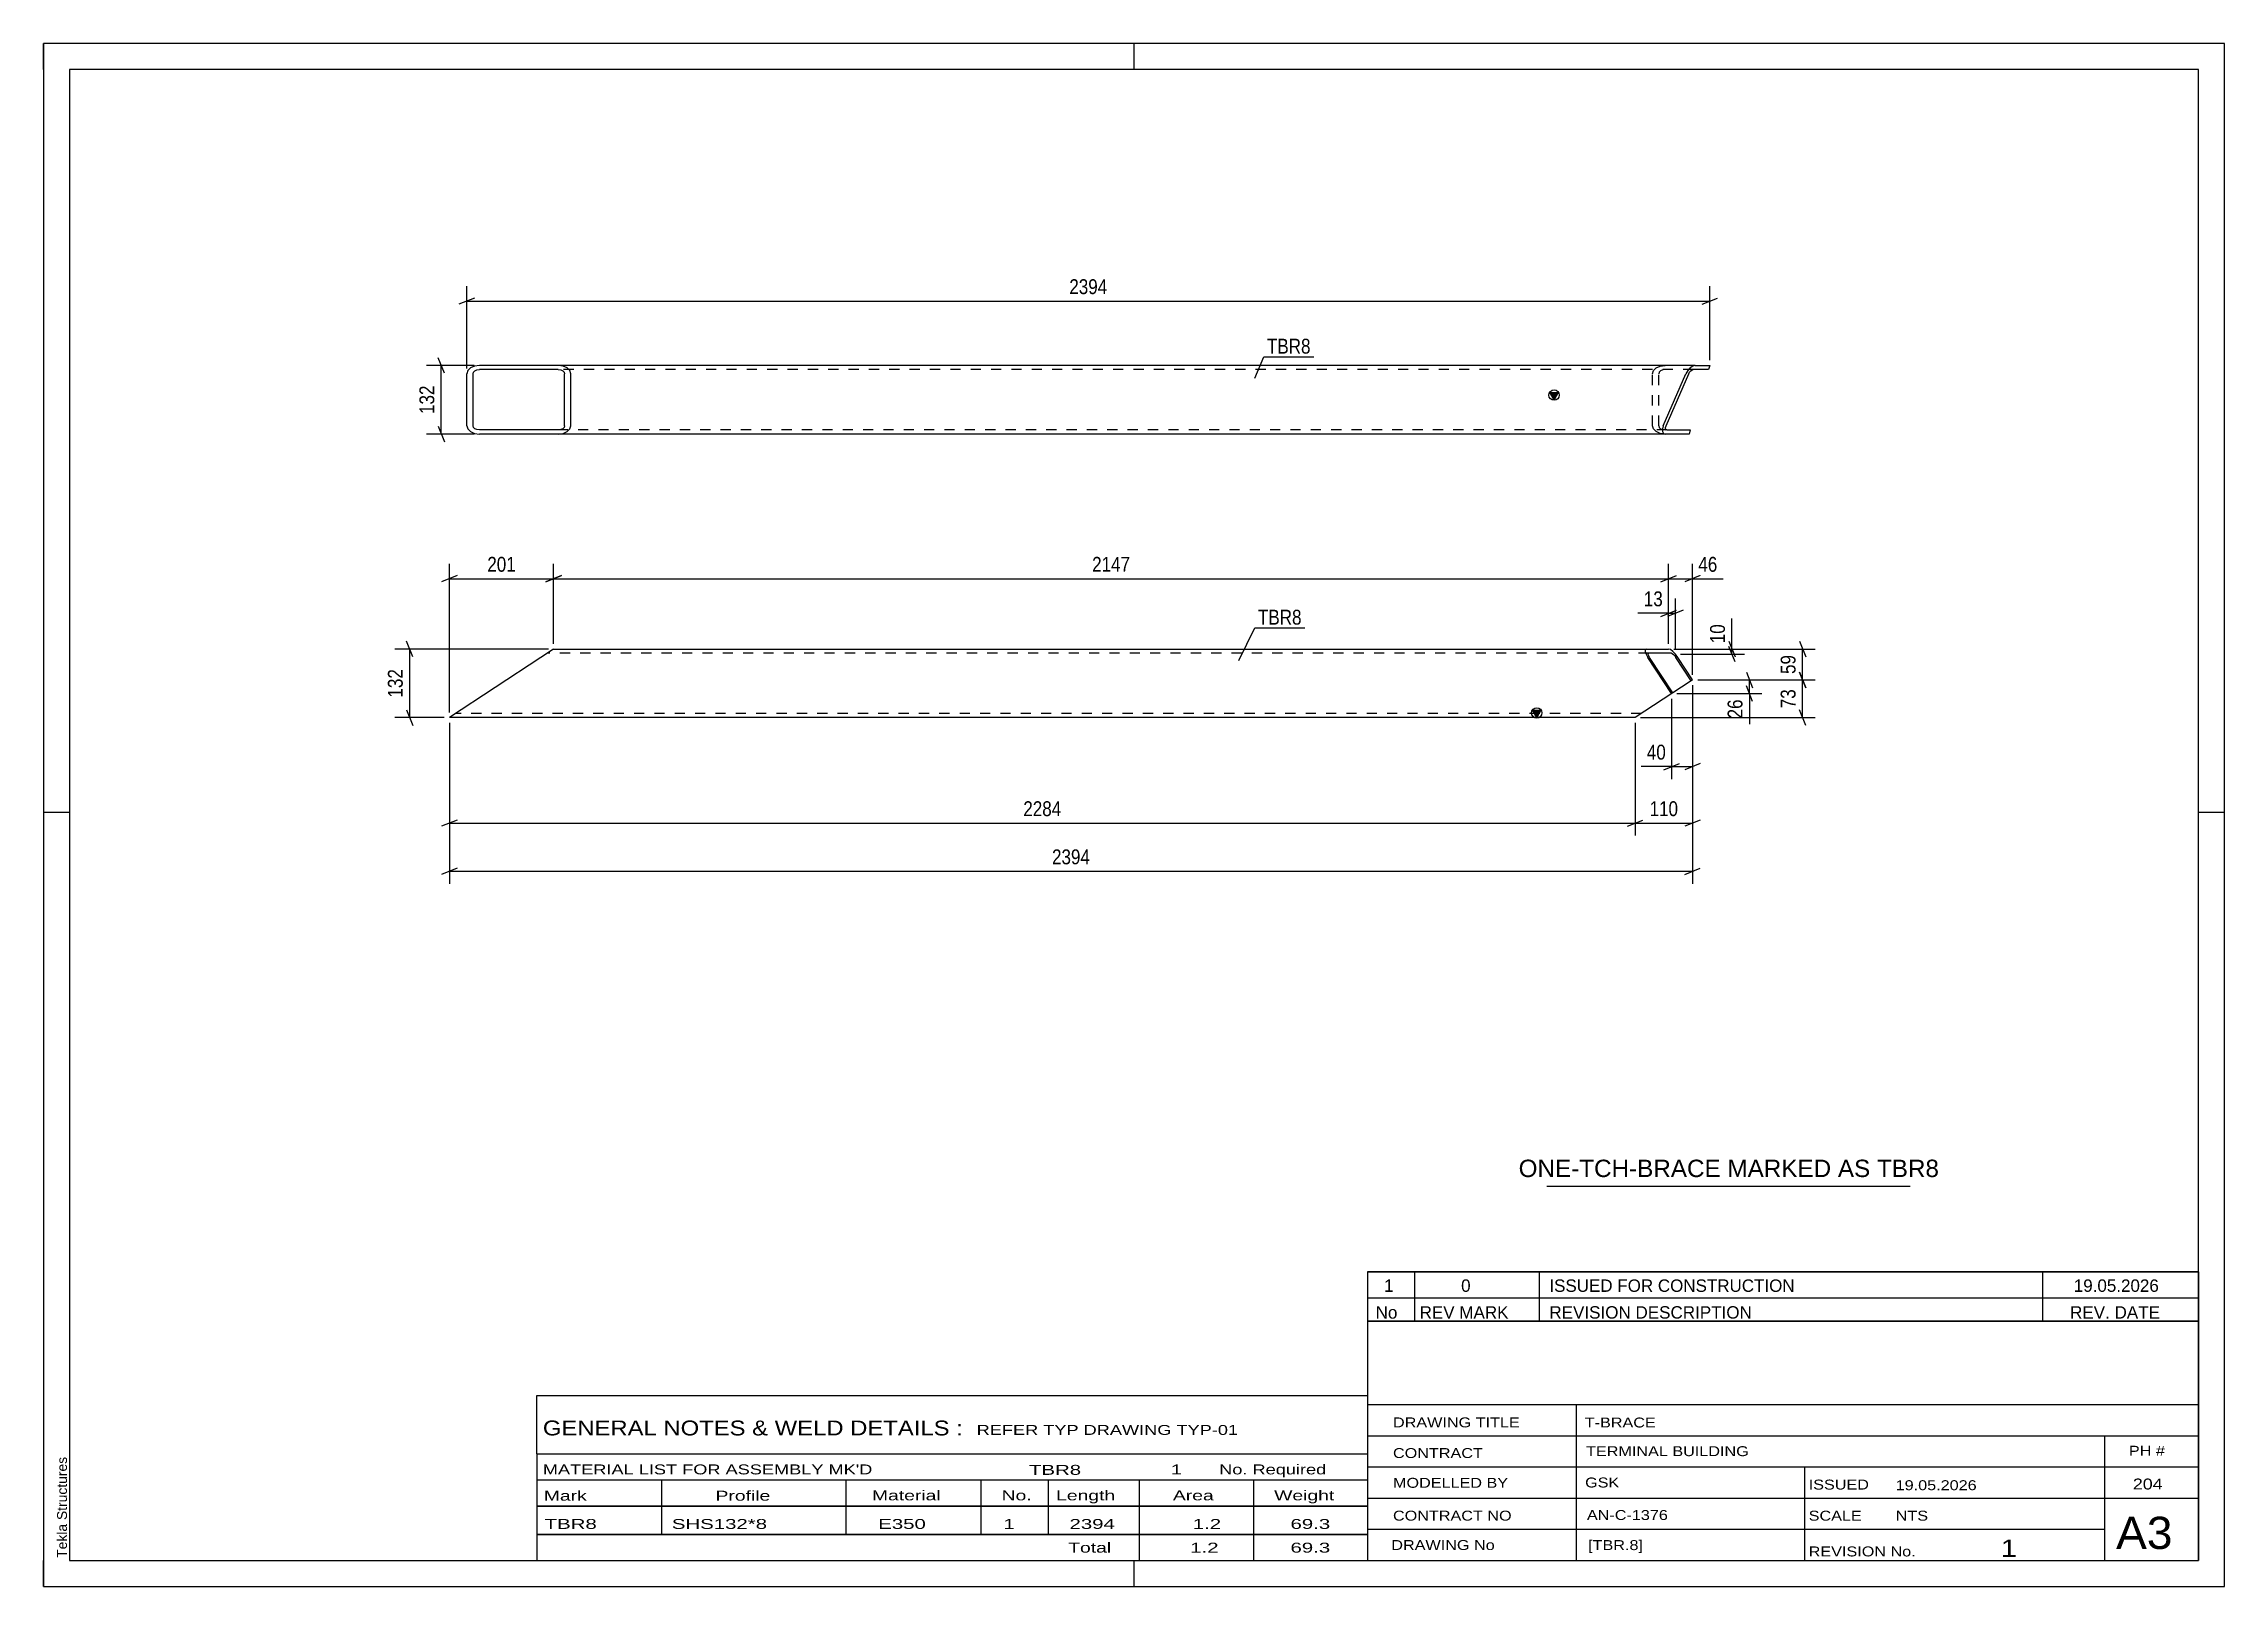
# Paper-space layout 'Layout1' of a CAD drawing. Header units: millimetres. Extents: x 0 to 420, y 0 to 297.
# The model-space entities are those that its viewports show. They can reach past a viewport. Long polylines and large blocks are cut down to what shows.
import ezdxf

# ---------------------------------------------------------------- set-up
doc = ezdxf.new("R2010")
doc.units = ezdxf.units.MM
doc.linetypes.add('DXK_LINE_DOT2', pattern=[3.9198, 1.9599, -1.9599])
doc.layers.add('Viewport layer', color=7, linetype='Continuous', plot=False)
doc.styles.add('Arial', font='ARIAL.TTF', dxfattribs={"height": 0.2})
doc.styles.add('Arial Narrow', font='ARIALN.TTF', dxfattribs={"height": 0.2})

# ---------------------------------------------------------------- blocks, each defined once
blk = doc.blocks.new('Unknown-491736734-2776')
at = {"color": 7, "linetype": 'Continuous'}
for p, q in [((255, 60.55), (415, 60.55)), ((415, 60.55), (255, 60.55)), ((255, 60.55), (255, 55.55)), ((264, 60.55), (264, 55.55)), ((288, 60.55), (288, 55.55)), ((385, 60.55), (385, 55.55)), ((415, 60.55), (415, 55.55)), ((255, 55.55), (415, 55.55)), ((255, 55.55), (255, 51.05)), ((255, 55.55), (415, 55.55)), ((264, 55.55), (264, 51.05)), ((288, 55.55), (288, 51.05)), ((385, 55.55), (385, 51.05)), ((415, 55.55), (415, 51.05)), ((415, 51.05), (255, 51.05))]:
    blk.add_line(p, q, dxfattribs=at)
at = {"color": 7, "linetype": 'Continuous', "style": 'Arial Narrow'}
for s, height, width, p in [('1', 2.39, 1.196471, (258.16, 56.7)), ('0', 2.39, 1.196471, (273, 56.7)), ('ISSUED FOR CONSTRUCTION', 2.3861, 1.196471, (290, 56.7)), ('19.05.2026', 2.386, 1.196471, (391, 56.7)), ('No', 2.386, 1.2, (256.54, 51.55)), ('REV MARK', 2.386, 1.2, (265, 51.55)), ('REVISION DESCRIPTION', 2.3861, 1.2, (290, 51.55)), ('REV. DATE', 2.386, 1.2, (390.28, 51.55))]:
    blk.add_text(s, height=height, dxfattribs=dict(at, width=width)).set_placement(p)
blk = doc.blocks.new('Unknown-491736734-1963')
at = {"color": 5, "linetype": 'Continuous'}
for p, q in [((420, 297), (0, 297)), ((0, 297), (0, 0)), ((0, 292), (0, 297)), ((210, 292), (210, 297)), ((420, 0), (420, 297)), ((415, 292), (5, 292)), ((5, 292), (5, 5)), ((415, 5), (415, 292)), ((5, 149), (0, 149)), ((420, 149), (415, 149)), ((0, 0), (0, 5)), ((5, 5), (415, 5)), ((210, 0), (210, 5)), ((0, 0), (420, 0))]:
    blk.add_line(p, q, dxfattribs=at)
at = {"color": 174, "linetype": 'Continuous', "style": 'Arial'}
blk.add_text('Tekla Structures', height=1.9102, rotation=90, dxfattribs=at).set_placement((4.5, 5.5))
blk = doc.blocks.new('Unknown-491736734-2774')
at = {"color": 7, "linetype": 'Continuous'}
for p, q in [((255, 51.05), (255, 5)), ((255, 51.05), (415, 51.05)), ((415, 51), (415, 5)), ((255, 35), (415, 35)), ((295.14, 35), (295.14, 5)), ((255, 29), (415, 29)), ((397, 5.05), (397, 28.9)), ((255, 23), (415, 23)), ((339.14, 23), (339.14, 5)), ((255, 17), (415, 17)), ((255, 11), (397, 11)), ((255, 5), (415, 5))]:
    blk.add_line(p, q, dxfattribs=at)
at = {"color": 7, "style": 'Arial Narrow'}
for s, height, width, p in [('DRAWING TITLE', 1.9089, 1.425378, (259.88, 30.61)), ('T-BRACE', 1.909, 1.425378, (296.81, 30.59)), ('CONTRACT', 1.909, 1.425378, (259.88, 24.71)), ('TERMINAL BUILDING', 1.9089, 1.425378, (297.06, 25.07)), ('MODELLED BY', 1.9089, 1.425378, (259.88, 18.98)), ('GSK', 1.909, 1.425378, (296.88, 19.04)), ('ISSUED', 1.909, 1.425378, (339.94, 18.64)), ('19.05.2026', 1.909, 1.425378, (356.69, 18.52)), ('CONTRACT NO', 1.9089, 1.425378, (259.88, 12.66)), ('AN-C-1376', 1.909, 1.425378, (297.23, 12.78)), ('SCALE', 1.909, 1.425378, (339.94, 12.65)), ('A3', 6.204, 1.25, (399.14, 7.2)), ('DRAWING No', 1.909, 1.425378, (259.56, 7)), ('[TBR.8]', 1.909, 1.425378, (297.46, 6.99)), ('1', 3.34, 1.5, (376.91, 5.68)), ('REVISION No.', 1.9089, 1.425378, (339.94, 5.77))]:
    blk.add_text(s, height=height, dxfattribs=dict(at, width=width)).set_placement(p)
at = {"color": 7, "linetype": 'Continuous', "style": 'Arial Narrow'}
for s, height, width, p in [('PH #', 1.909, 1.43, (401.6, 25.15)), ('204', 2.1, 1.43, (402.37, 18.65)), ('NTS', 1.909, 1.425378, (356.7, 12.65))]:
    blk.add_text(s, height=height, dxfattribs=dict(at, width=width)).set_placement(p)
blk = doc.blocks.new('Unknown-491736734-2775')
at = {"color": 7, "linetype": 'Continuous'}
for p, q in [((95, 36.75), (255, 36.75)), ((95, 25.5), (95, 36.75)), ((255, 36.75), (255, 25.5)), ((95, 25.5), (255, 25.5)), ((95, 25.5), (95, 20.5)), ((255, 25.5), (255, 20.5)), ((95, 20.5), (255, 20.5)), ((95, 20.5), (95, 15.5)), ((119, 20.5), (119, 15.5)), ((154.5, 20.5), (154.5, 15.5)), ((180.5, 20.5), (180.5, 15.5)), ((193.5, 20.5), (193.5, 15.5)), ((211, 20.5), (211, 15.5)), ((233, 20.5), (233, 15.5)), ((255, 20.5), (255, 15.5)), ((95, 15.5), (255, 15.5)), ((95, 15.45), (95, 10.05)), ((95, 15.45), (255, 15.45)), ((119, 15.5), (119, 10)), ((154.5, 15.5), (154.5, 10)), ((180.5, 15.5), (180.5, 10)), ((193.5, 15.5), (193.5, 10)), ((211, 15.5), (211, 10)), ((233, 15.5), (233, 10)), ((255, 15.45), (255, 10.05)), ((95, 10.05), (255, 10.05)), ((95, 10), (255, 10)), ((95, 10), (95, 5)), ((211, 10), (211, 5)), ((233, 10), (233, 5)), ((255, 10), (255, 5)), ((95, 5), (255, 5))]:
    blk.add_line(p, q, dxfattribs=at)
at = {"color": 7, "style": 'Arial Narrow'}
for s, height, width, p in [('GENERAL NOTES & WELD DETAILS :', 2.8633, 1.4, (96.15, 29.06)), ('REFER TYP DRAWING TYP-01', 1.9089, 1.6, (179.7, 29.16)), ("MATERIAL LIST FOR ASSEMBLY MK'D", 1.9089, 1.6, (96.15, 21.56)), ('TBR8', 1.909, 1.794707, (189.78, 21.47)), ('1', 1.91, 1.794707, (217.08, 21.56)), ('No. Required', 1.9089, 1.6, (226.41, 21.56)), ('Mark', 1.909, 1.7, (96.34, 16.5)), ('Profile', 1.909, 1.7, (129.41, 16.5)), ('Material', 1.909, 1.7, (159.54, 16.56)), ('No.', 1.909, 1.7, (184.5, 16.56)), ('Length', 1.909, 1.7, (195, 16.56)), ('Area', 1.909, 1.7, (217.5, 16.56)), ('Weight', 1.909, 1.7, (237, 16.56))]:
    blk.add_text(s, height=height, dxfattribs=dict(at, width=width)).set_placement(p)
at = {"color": 7, "linetype": 'Continuous', "style": 'Arial Narrow'}
for s, height, width, p in [('TBR8', 1.909, 1.794707, (96.5, 11.06)), ('SHS132*8', 1.909, 1.794707, (121, 11.06)), ('E350', 1.909, 1.794707, (160.74, 11.06)), ('1', 1.91, 1.794707, (184.86, 11.06)), ('2394', 1.909, 1.794707, (197.58, 11.06)), ('1.2', 1.909, 1.794707, (221.32, 11.06)), ('69.3', 1.909, 1.794707, (240.14, 11.06)), ('Total', 1.909, 1.7, (197.33, 6.5)), ('1.2', 1.909, 1.794707, (220.83, 6.5)), ('69.3', 1.909, 1.794707, (240.14, 6.5))]:
    blk.add_text(s, height=height, dxfattribs=dict(at, width=width)).set_placement(p)
blk = doc.blocks.new('Unknown-491736734-2777')
at = {"color": 7, "linetype": 'Continuous'}
blk.add_line((289.5, 77.05), (359.5, 77.05), dxfattribs=at)
at = {"color": 7, "style": 'Arial'}
blk.add_text('ONE-TCH-BRACE MARKED AS TBR8', height=3.3428, dxfattribs=at).set_placement((284.08, 78.8))
blk = doc.blocks.new('Part-491736734-1891 - 1805')
at = {"linetype": 'Continuous'}
blk.add_hatch(color=2, dxfattribs=at).paths.add_polyline_path([(287.57, 167.25), (286.77, 168.65), (288.37, 168.65)])
at = {"color": 2, "linetype": 'Continuous'}
for p, q in [((95.79, 178.85), (78.16, 167.25)), ((98.22, 180.45), (95.79, 178.85)), ((98.22, 180.45), (312.97, 180.45)), ((308.61, 180.45), (308.42, 180.33)), ((308.42, 180.33), (308.43, 179.98)), ((308.43, 179.98), (308.62, 179.46)), ((308.62, 179.46), (308.97, 178.85)), ((313.55, 171.87), (308.97, 178.85)), ((309.04, 179.59), (309.14, 179.65)), ((309.04, 179.41), (309.04, 179.59)), ((309.14, 179.15), (309.04, 179.41)), ((313.49, 179.65), (309.14, 179.65)), ((309.31, 178.85), (309.14, 179.15)), ((313.8, 172.03), (309.31, 178.85)), ((313.31, 180.33), (312.97, 180.45)), ((313.77, 179.98), (313.31, 180.33)), ((313.49, 179.65), (313.67, 179.59)), ((313.67, 179.59), (313.89, 179.41)), ((314.26, 179.46), (313.77, 179.98)), ((313.89, 179.41), (314.14, 179.15)), ((314.14, 179.15), (314.37, 178.85)), ((314.72, 178.85), (314.26, 179.46)), ((317.32, 174.35), (314.37, 178.85)), ((317.57, 174.51), (314.72, 178.85)), ((317.32, 174.35), (306.52, 167.25)), ((317.57, 174.51), (317.32, 174.35)), ((287.57, 167.25), (286.77, 168.65)), ((286.77, 168.65), (288.37, 168.65)), ((288.37, 168.65), (287.57, 167.25)), ((306.52, 167.25), (78.16, 167.25))]:
    blk.add_line(p, q, dxfattribs=at)
at = {"color": 7, "linetype": 'DXK_LINE_DOT2'}
for p, q in [((309.14, 179.65), (97.01, 179.65)), ((307.74, 168.05), (79.37, 168.05))]:
    blk.add_line(p, q, dxfattribs=at)
at = {"color": 2, "linetype": 'Continuous'}
blk.add_circle((287.57, 168.15), 1, dxfattribs=at)
blk = doc.blocks.new('Part-491736734-1905 - 1904')
at = {"linetype": 'Continuous'}
blk.add_hatch(color=2, dxfattribs=at).paths.add_polyline_path([(290.9, 228.44), (290.1, 229.84), (291.7, 229.84)])
at = {"color": 2, "linetype": 'Continuous'}
for p, q in [((81.68, 234.05), (81.49, 233.44)), ((81.49, 223.44), (81.49, 233.44)), ((82.2, 234.57), (81.68, 234.05)), ((82.99, 234.92), (82.2, 234.57)), ((82.71, 233.44), (82.8, 233.75)), ((82.71, 223.44), (82.71, 233.44)), ((82.8, 233.75), (83.06, 234.01)), ((83.92, 235.04), (82.99, 234.92)), ((83.06, 234.01), (83.46, 234.18)), ((83.46, 234.18), (83.92, 234.24)), ((318.05, 235.04), (83.92, 235.04)), ((99.13, 234.24), (83.92, 234.24)), ((100.06, 234.92), (99.13, 235.04)), ((99.13, 234.24), (99.59, 234.18)), ((99.59, 234.18), (99.99, 234.01)), ((99.99, 234.01), (100.25, 233.75)), ((100.85, 234.57), (100.06, 234.92)), ((100.25, 233.75), (100.34, 233.44)), ((100.34, 223.44), (100.34, 233.44)), ((101.37, 234.05), (100.85, 234.57)), ((101.56, 233.44), (101.37, 234.05)), ((101.56, 223.44), (101.56, 233.44)), ((311.94, 223.44), (316.3, 233.44)), ((312.47, 223.44), (316.83, 233.44)), ((316.65, 234.05), (316.3, 233.44)), ((317.1, 234.57), (316.65, 234.05)), ((316.83, 233.44), (317, 233.75)), ((317, 233.75), (317.23, 234.01)), ((317.6, 234.92), (317.1, 234.57)), ((317.23, 234.01), (317.47, 234.18)), ((317.47, 234.18), (317.7, 234.24)), ((318.05, 235.04), (317.6, 234.92)), ((320.66, 234.24), (317.7, 234.24)), ((318.05, 235.04), (320.9, 235.04)), ((320.9, 235.04), (320.66, 234.24)), ((290.9, 228.44), (290.1, 229.84)), ((290.1, 229.84), (291.7, 229.84)), ((291.7, 229.84), (290.9, 228.44)), ((81.49, 223.44), (81.68, 222.83)), ((81.68, 222.83), (82.2, 222.31)), ((82.8, 223.13), (82.71, 223.44)), ((83.06, 222.87), (82.8, 223.13)), ((83.46, 222.7), (83.06, 222.87)), ((83.92, 222.64), (83.46, 222.7)), ((99.13, 222.64), (83.92, 222.64)), ((99.59, 222.7), (99.13, 222.64)), ((99.99, 222.87), (99.59, 222.7)), ((100.25, 223.13), (99.99, 222.87)), ((100.34, 223.44), (100.25, 223.13)), ((100.85, 222.31), (101.37, 222.83)), ((101.37, 222.83), (101.56, 223.44)), ((311.94, 223.44), (311.76, 222.83)), ((311.76, 222.83), (311.76, 222.31)), ((312.38, 223.13), (312.47, 223.44)), ((312.38, 222.87), (312.38, 223.13)), ((312.47, 222.7), (312.38, 222.87)), ((312.65, 222.64), (312.47, 222.7)), ((312.65, 222.64), (317.13, 222.64)), ((317.13, 222.64), (316.89, 221.84)), ((82.2, 222.31), (82.99, 221.96)), ((82.99, 221.96), (83.92, 221.84)), ((312.3, 221.84), (83.92, 221.84)), ((99.13, 221.84), (100.06, 221.96)), ((100.06, 221.96), (100.85, 222.31)), ((311.76, 222.31), (311.95, 221.96)), ((311.95, 221.96), (312.3, 221.84)), ((316.89, 221.84), (312.3, 221.84))]:
    blk.add_line(p, q, dxfattribs=at)
at = {"color": 7, "linetype": 'DXK_LINE_DOT2'}
for p, q in [((317.7, 234.24), (99.13, 234.24)), ((309.86, 233.44), (310.04, 234.05)), ((309.86, 223.44), (309.86, 233.44)), ((310.04, 234.05), (310.57, 234.57)), ((310.57, 234.57), (311.36, 234.92)), ((311.17, 233.75), (311.07, 233.44)), ((311.07, 223.44), (311.07, 233.44)), ((311.43, 234.01), (311.17, 233.75)), ((311.36, 234.92), (312.29, 235.04)), ((311.82, 234.18), (311.43, 234.01)), ((312.29, 234.24), (311.82, 234.18)), ((312.65, 222.64), (99.13, 222.64)), ((310.04, 222.83), (309.86, 223.44)), ((310.57, 222.31), (310.04, 222.83)), ((311.07, 223.44), (311.17, 223.13)), ((311.17, 223.13), (311.43, 222.87)), ((311.43, 222.87), (311.82, 222.7)), ((311.82, 222.7), (312.29, 222.64)), ((311.36, 221.96), (310.57, 222.31)), ((312.29, 221.84), (311.36, 221.96))]:
    blk.add_line(p, q, dxfattribs=at)
at = {"color": 2, "linetype": 'Continuous'}
blk.add_circle((290.9, 229.34), 1, dxfattribs=at)
blk = doc.blocks.new('StraightDimension-491736734-1995 - 1805')
at = {"color": 7, "linetype": 'Continuous'}
for p, q in [((79.66, 194.58), (76.66, 193.38)), ((78.16, 168.25), (78.16, 196.83)), ((78.16, 193.98), (98.22, 193.98)), ((96.72, 193.38), (99.72, 194.58)), ((98.22, 181.45), (98.22, 196.83))]:
    blk.add_line(p, q, dxfattribs=at)
at = {"color": 0}
blk.add_wipeout([(91.53, 194.73), (91.53, 198.93), (84.85, 198.93), (84.85, 194.73)], dxfattribs=at)
at = {"color": 3, "style": 'Arial Narrow'}
blk.add_text('201', height=2.863, dxfattribs=at).set_placement((85.45, 195.33))
blk = doc.blocks.new('StraightDimension-491736734-2463 - 1805')
at = {"color": 7, "linetype": 'Continuous'}
for p, q in [((318.57, 174.51), (330.94, 174.51)), ((327.94, 176.01), (329.14, 173.01)), ((329.14, 170.37), (327.94, 173.37)), ((328.54, 171.87), (328.54, 174.51)), ((314.55, 171.87), (330.94, 171.87))]:
    blk.add_line(p, q, dxfattribs=at)
at = {"color": 0}
blk.add_wipeout([(327.79, 171.35), (323.59, 171.35), (323.59, 166.49), (327.79, 166.49)], dxfattribs=at)
at = {"color": 7, "linetype": 'Continuous'}
blk.add_line((328.54, 171.87), (328.54, 165.97), dxfattribs=at)
blk.add_line((328.54, 171.87), (328.54, 165.97), dxfattribs=at)
at = {"color": 3, "style": 'Arial Narrow'}
blk.add_text('26', height=2.863, rotation=90.0002, dxfattribs=at).set_placement((327.19, 167.09))
blk = doc.blocks.new('StraightDimension-491736734-1993 - 1805')
at = {"color": 7, "linetype": 'Continuous'}
for p, q in [((311.47, 193.38), (314.47, 194.58)), ((312.97, 181.45), (312.97, 196.83)), ((312.97, 193.98), (317.57, 193.98)), ((319.07, 194.58), (316.07, 193.38)), ((317.57, 175.51), (317.57, 196.83))]:
    blk.add_line(p, q, dxfattribs=at)
at = {"color": 0}
blk.add_wipeout([(322.95, 194.73), (322.95, 198.93), (318.09, 198.93), (318.09, 194.73)], dxfattribs=at)
at = {"color": 7, "linetype": 'Continuous'}
blk.add_line((317.57, 193.98), (323.47, 193.98), dxfattribs=at)
blk.add_line((317.57, 193.98), (323.47, 193.98), dxfattribs=at)
at = {"color": 3, "style": 'Arial Narrow'}
blk.add_text('46', height=2.863, dxfattribs=at).set_placement((318.69, 195.33))
blk = doc.blocks.new('StraightDimension-491736734-1994 - 1805')
at = {"color": 7, "linetype": 'Continuous'}
for p, q in [((99.72, 194.58), (96.72, 193.38)), ((98.22, 181.45), (98.22, 196.83)), ((98.22, 193.98), (312.97, 193.98)), ((311.47, 193.38), (314.47, 194.58)), ((312.97, 181.45), (312.97, 196.83))]:
    blk.add_line(p, q, dxfattribs=at)
at = {"color": 0}
blk.add_wipeout([(209.85, 194.73), (209.85, 198.93), (201.34, 198.93), (201.34, 194.73)], dxfattribs=at)
at = {"color": 3, "style": 'Arial Narrow'}
blk.add_text('2147', height=2.863, dxfattribs=at).set_placement((201.94, 195.33))
blk = doc.blocks.new('StraightDimension-491736734-2568 - 1805')
at = {"color": 7, "linetype": 'Continuous'}
for p, q in [((317.57, 173.51), (317.57, 144.53)), ((306.52, 166.25), (306.52, 144.53)), ((305.02, 146.33), (308.02, 147.53)), ((319.07, 147.53), (316.07, 146.33)), ((306.52, 146.93), (317.57, 146.93))]:
    blk.add_line(p, q, dxfattribs=at)
at = {"color": 0}
blk.add_wipeout([(315.39, 147.68), (315.39, 151.88), (308.7, 151.88), (308.7, 147.68)], dxfattribs=at)
at = {"color": 3, "style": 'Arial Narrow'}
blk.add_text('110', height=2.863, dxfattribs=at).set_placement((309.3, 148.28))
blk = doc.blocks.new('StraightDimension-491736734-2258 - 1805')
at = {"color": 7, "linetype": 'Continuous'}
for p, q in [((317.57, 173.51), (317.57, 135.26)), ((78.16, 166.25), (78.16, 135.26)), ((79.66, 138.26), (76.66, 137.06)), ((78.16, 137.66), (317.57, 137.66)), ((316.07, 137.06), (319.07, 138.26))]:
    blk.add_line(p, q, dxfattribs=at)
at = {"color": 0}
blk.add_wipeout([(202.12, 138.41), (202.12, 142.61), (193.61, 142.61), (193.61, 138.41)], dxfattribs=at)
at = {"color": 3, "style": 'Arial Narrow'}
blk.add_text('2394', height=2.863, dxfattribs=at).set_placement((194.21, 139.01))
blk = doc.blocks.new('StraightDimension-491736734-2446 - 1805')
at = {"color": 7, "linetype": 'Continuous'}
for p, q in [((338.16, 181.95), (339.36, 178.95)), ((313.97, 180.45), (341.16, 180.45)), ((338.76, 174.51), (338.76, 180.45)), ((318.57, 174.51), (341.16, 174.51)), ((339.36, 173.01), (338.16, 176.01))]:
    blk.add_line(p, q, dxfattribs=at)
at = {"color": 0}
blk.add_wipeout([(338.01, 179.91), (333.81, 179.91), (333.81, 175.05), (338.01, 175.05)], dxfattribs=at)
at = {"color": 3, "style": 'Arial Narrow'}
blk.add_text('59', height=2.863, rotation=90.0002, dxfattribs=at).set_placement((337.41, 175.65))
blk = doc.blocks.new('StraightDimension-491736734-2511 - 1805')
at = {"color": 7, "linetype": 'Continuous'}
for p, q in [((71.11, 178.95), (69.91, 181.95)), ((97.22, 180.45), (67.66, 180.45)), ((70.51, 167.25), (70.51, 180.45)), ((69.91, 168.75), (71.11, 165.75)), ((77.16, 167.25), (67.66, 167.25))]:
    blk.add_line(p, q, dxfattribs=at)
at = {"color": 0}
blk.add_wipeout([(69.76, 177.19), (65.56, 177.19), (65.56, 170.51), (69.76, 170.51)], dxfattribs=at)
at = {"color": 3, "style": 'Arial Narrow'}
blk.add_text('132', height=2.863, rotation=90.0002, dxfattribs=at).set_placement((69.16, 171.11))
blk = doc.blocks.new('StraightDimension-491736734-2447 - 1805')
at = {"color": 7, "linetype": 'Continuous'}
for p, q in [((318.57, 174.51), (341.16, 174.51)), ((338.16, 176.01), (339.36, 173.01)), ((338.76, 167.25), (338.76, 174.51)), ((339.36, 165.75), (338.16, 168.75)), ((307.52, 167.25), (341.16, 167.25))]:
    blk.add_line(p, q, dxfattribs=at)
at = {"color": 0}
blk.add_wipeout([(338.01, 173.31), (333.81, 173.31), (333.81, 168.45), (338.01, 168.45)], dxfattribs=at)
at = {"color": 3, "style": 'Arial Narrow'}
blk.add_text('73', height=2.863, rotation=90.0002, dxfattribs=at).set_placement((337.41, 169.05))
blk = doc.blocks.new('StraightDimension-491736734-2472 - 1805')
at = {"color": 7, "linetype": 'Continuous'}
for p, q in [((317.57, 173.51), (317.57, 155.42)), ((313.55, 170.87), (313.55, 155.42)), ((312.05, 157.22), (315.05, 158.42)), ((313.55, 157.82), (317.57, 157.82)), ((319.07, 158.42), (316.07, 157.22))]:
    blk.add_line(p, q, dxfattribs=at)
at = {"color": 0}
blk.add_wipeout([(313.03, 158.57), (313.03, 162.77), (308.17, 162.77), (308.17, 158.57)], dxfattribs=at)
at = {"color": 7, "linetype": 'Continuous'}
blk.add_line((313.55, 157.82), (307.65, 157.82), dxfattribs=at)
blk.add_line((313.55, 157.82), (307.65, 157.82), dxfattribs=at)
at = {"color": 3, "style": 'Arial Narrow'}
blk.add_text('40', height=2.863, dxfattribs=at).set_placement((308.77, 159.17))
blk = doc.blocks.new('StraightDimension-491736734-2491 - 1805')
at = {"color": 7, "linetype": 'Continuous'}
for p, q in [((324.56, 181.95), (325.76, 178.95)), ((325.76, 177.96), (324.56, 180.96)), ((313.97, 180.45), (327.56, 180.45)), ((315.26, 179.46), (327.56, 179.46)), ((325.16, 179.46), (325.16, 180.45))]:
    blk.add_line(p, q, dxfattribs=at)
at = {"color": 0}
blk.add_wipeout([(324.41, 185.83), (320.21, 185.83), (320.21, 180.97), (324.41, 180.97)], dxfattribs=at)
at = {"color": 7, "linetype": 'Continuous'}
blk.add_line((325.16, 180.45), (325.16, 186.35), dxfattribs=at)
blk.add_line((325.16, 180.45), (325.16, 186.35), dxfattribs=at)
at = {"color": 3, "style": 'Arial Narrow'}
blk.add_text('10', height=2.863, rotation=90.0002, dxfattribs=at).set_placement((323.81, 181.57))
blk = doc.blocks.new('StraightDimension-491736734-2506 - 1805')
at = {"color": 7, "linetype": 'Continuous'}
for p, q in [((312.97, 181.45), (312.97, 190.18)), ((314.26, 180.46), (314.26, 190.18)), ((311.47, 186.73), (314.47, 187.93)), ((315.76, 187.93), (312.76, 186.73)), ((312.97, 187.33), (314.26, 187.33))]:
    blk.add_line(p, q, dxfattribs=at)
at = {"color": 0}
blk.add_wipeout([(312.44, 188.08), (312.44, 192.28), (307.59, 192.28), (307.59, 188.08)], dxfattribs=at)
at = {"color": 7, "linetype": 'Continuous'}
blk.add_line((312.97, 187.33), (307.06, 187.33), dxfattribs=at)
blk.add_line((312.97, 187.33), (307.06, 187.33), dxfattribs=at)
at = {"color": 3, "style": 'Arial Narrow'}
blk.add_text('13', height=2.863, dxfattribs=at).set_placement((308.19, 188.68))
blk = doc.blocks.new('StraightDimension-491736734-2569 - 1805')
at = {"color": 7, "linetype": 'Continuous'}
for p, q in [((78.16, 166.25), (78.16, 144.53)), ((306.52, 166.25), (306.52, 144.53)), ((79.66, 147.53), (76.66, 146.33)), ((305.02, 146.33), (308.02, 147.53)), ((78.16, 146.93), (306.52, 146.93))]:
    blk.add_line(p, q, dxfattribs=at)
at = {"color": 0}
blk.add_wipeout([(196.6, 147.68), (196.6, 151.88), (188.08, 151.88), (188.08, 147.68)], dxfattribs=at)
at = {"color": 3, "style": 'Arial Narrow'}
blk.add_text('2284', height=2.863, dxfattribs=at).set_placement((188.68, 148.28))
blk = doc.blocks.new('StraightDimension-491736734-2434 - 1904')
at = {"color": 7, "linetype": 'Continuous'}
for p, q in [((82.99, 248.03), (79.99, 246.83)), ((81.49, 234.44), (81.49, 250.28)), ((319.4, 246.83), (322.4, 248.03)), ((320.9, 236.04), (320.9, 250.28)), ((81.49, 247.43), (320.9, 247.43))]:
    blk.add_line(p, q, dxfattribs=at)
at = {"color": 0}
blk.add_wipeout([(205.45, 248.18), (205.45, 252.38), (196.94, 252.38), (196.94, 248.18)], dxfattribs=at)
at = {"color": 3, "style": 'Arial Narrow'}
blk.add_text('2394', height=2.863, dxfattribs=at).set_placement((197.54, 248.78))
blk = doc.blocks.new('StraightDimension-491736734-2479 - 1904')
at = {"color": 7, "linetype": 'Continuous'}
for p, q in [((77.19, 233.54), (75.99, 236.54)), ((82.92, 235.04), (73.74, 235.04)), ((76.59, 221.84), (76.59, 235.04)), ((75.99, 223.34), (77.19, 220.34)), ((82.92, 221.84), (73.74, 221.84))]:
    blk.add_line(p, q, dxfattribs=at)
at = {"color": 0}
blk.add_wipeout([(75.84, 231.78), (71.64, 231.78), (71.64, 225.1), (75.84, 225.1)], dxfattribs=at)
at = {"color": 3, "style": 'Arial Narrow'}
blk.add_text('132', height=2.863, rotation=90.0002, dxfattribs=at).set_placement((75.24, 225.7))
blk = doc.blocks.new('Mark-491736734-1925 - 1805')
at = {"color": 0}
blk.add_wipeout([(242.28, 185.15), (242.28, 188.15), (233.88, 188.15), (233.88, 185.15)], dxfattribs=at)
blk.add_wipeout([(242.28, 185.15), (242.28, 188.15), (233.88, 188.15), (233.88, 185.15)], dxfattribs=at)
at = {"color": 30, "linetype": 'Continuous'}
for p, q in [((230.18, 178.22), (233.28, 184.55)), ((233.28, 184.55), (242.88, 184.55))]:
    blk.add_line(p, q, dxfattribs=at)
at = {"color": 3, "style": 'Arial Narrow'}
blk.add_text('TBR8', height=2.863, dxfattribs=at).set_placement((233.88, 185.15))
blk = doc.blocks.new('Mark-491736734-2613 - 1904')
at = {"color": 0}
blk.add_wipeout([(244.01, 237.32), (244.01, 240.32), (235.61, 240.32), (235.61, 237.32)], dxfattribs=at)
blk.add_wipeout([(244.01, 237.32), (244.01, 240.32), (235.61, 240.32), (235.61, 237.32)], dxfattribs=at)
at = {"color": 30, "linetype": 'Continuous'}
for p, q in [((233.26, 232.59), (235.01, 236.72)), ((235.01, 236.72), (244.61, 236.72))]:
    blk.add_line(p, q, dxfattribs=at)
at = {"color": 3, "style": 'Arial Narrow'}
blk.add_text('TBR8', height=2.863, dxfattribs=at).set_placement((235.61, 237.32))

msp = doc.modelspace()

# ---------------------------------------------------------------- block references
for name in ['Unknown-491736734-1963', 'Part-491736734-1905 - 1904', 'Part-491736734-1891 - 1805', 'Unknown-491736734-2777', 'Unknown-491736734-2776', 'Unknown-491736734-2774', 'Unknown-491736734-2775']:
    msp.add_blockref(name, (0, 0))

# ---------------------------------------------------------------- next in the draw order: block references
for name in ['StraightDimension-491736734-2434 - 1904', 'StraightDimension-491736734-1995 - 1805', 'StraightDimension-491736734-2463 - 1805']:
    msp.add_blockref(name, (0, 0))

# ---------------------------------------------------------------- next in the draw order: block references
for name in ['Mark-491736734-2613 - 1904', 'StraightDimension-491736734-2479 - 1904', 'StraightDimension-491736734-1993 - 1805']:
    msp.add_blockref(name, (0, 0))

# ---------------------------------------------------------------- next in the draw order: block references
for name in ['StraightDimension-491736734-1994 - 1805', 'StraightDimension-491736734-2568 - 1805']:
    msp.add_blockref(name, (0, 0))

# ---------------------------------------------------------------- next in the draw order: block references
for name in ['Mark-491736734-1925 - 1805', 'StraightDimension-491736734-2258 - 1805']:
    msp.add_blockref(name, (0, 0))

# ---------------------------------------------------------------- next in the draw order: block references
for name in ['StraightDimension-491736734-2511 - 1805', 'StraightDimension-491736734-2446 - 1805']:
    msp.add_blockref(name, (0, 0))

# ---------------------------------------------------------------- next in the draw order: block references
msp.add_blockref('StraightDimension-491736734-2447 - 1805', (0, 0))

# ---------------------------------------------------------------- next in the draw order: block references
for name in ['StraightDimension-491736734-2491 - 1805', 'StraightDimension-491736734-2472 - 1805']:
    msp.add_blockref(name, (0, 0))

# ---------------------------------------------------------------- next in the draw order: block references
for name in ['StraightDimension-491736734-2506 - 1805', 'StraightDimension-491736734-2569 - 1805']:
    msp.add_blockref(name, (0, 0))

psp = doc.layouts.get("Layout1")

# ---------------------------------------------------------------- viewports
at = {"layer": 'Viewport layer', "view_target_point": (210, 148.5)}
psp.add_viewport(center=(210, 148.5), size=(420, 297), view_center_point=(0, 0), view_height=297, dxfattribs=at)

doc.saveas('drawing.dxf')
